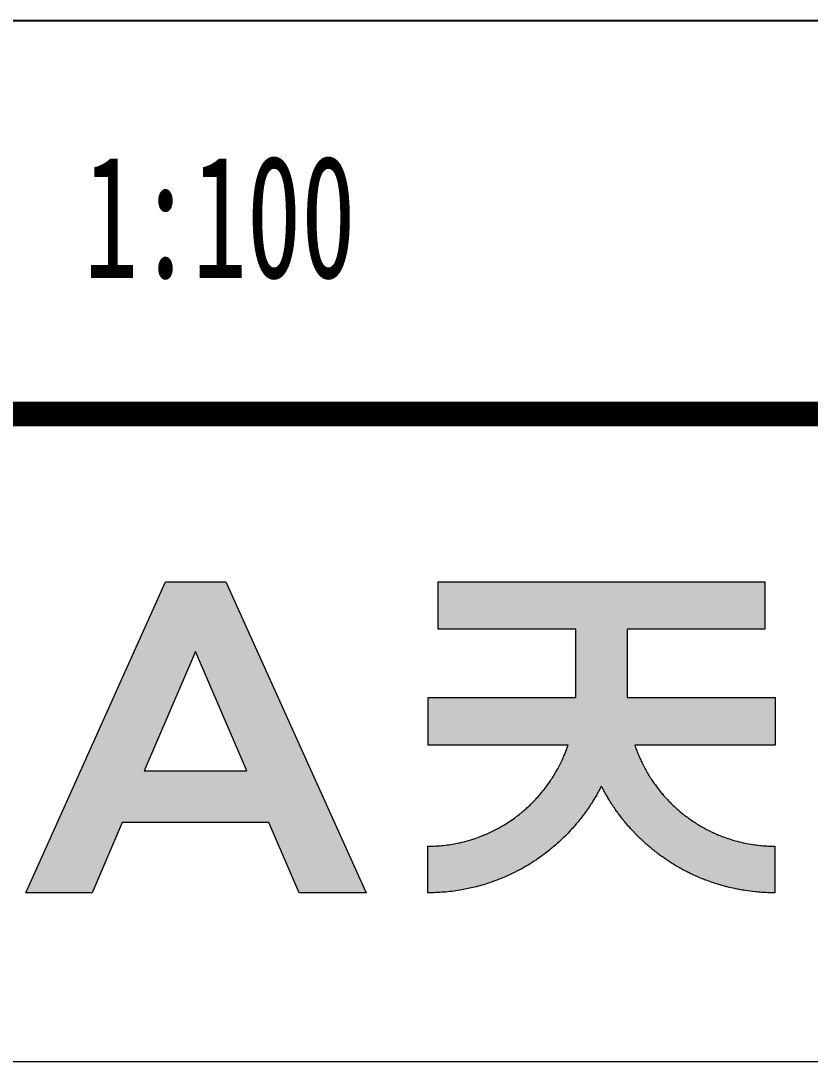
# Model space of a CAD drawing. Header units: millimetres. Extents: x -714894 to -19295, y 3400 to 234118.
# Drawn here: x -205152 to -203546, y 110875 to 112998 of the extents above; entities that cross this region are included whole.
import ezdxf

# ---------------------------------------------------------------- set-up
doc = ezdxf.new("R2010")
doc.units = ezdxf.units.MM
doc.header["$LTSCALE"] = 500
for name, color, linetype in [('_U+56FE_U+5C42 1', 7, 'Continuous'), ('C-SHET-LOGO', 7, 'Continuous'), ('C-SHET-SHET', 144, 'Continuous')]:
    doc.layers.add(name, color=color, linetype=linetype)
doc.styles.add('TH-STYLE1', font='Stfangso_0.ttf', dxfattribs={"width": 0.65})

# ---------------------------------------------------------------- blocks, each defined once
blk = doc.blocks.new('block 8-1')
at = {"layer": '_U+56FE_U+5C42 1'}
h = blk.add_hatch(color=255, dxfattribs=at)
h.dxf.hatch_style = 2
h.paths.add_polyline_path([(2103.54, -2799), (2092.35, -2773.11), (2038.23, -2773.11), (2027.19, -2799), (2002.72, -2799), (2054.32, -2684.34), (2076.57, -2684.34), (2128.33, -2799)])
h.paths.add_polyline_path([(2084.29, -2754.04), (2065.29, -2710), (2046.44, -2754.04)])
h = blk.add_hatch(color=255, dxfattribs=at)
h.dxf.hatch_style = 2
edge = h.paths.add_edge_path()
edge.add_spline(control_points=[(2224.53, -2727), (2224.53, -2727), (2224.53, -2725.75), (2224.53, -2725.75), (2224.53, -2725.75), (2224.53, -2703.5), (2224.53, -2703.5), (2224.53, -2703.5), (2224.53, -2701.78), (2224.53, -2701.78), (2224.53, -2701.78), (2226.25, -2701.78), (2226.25, -2701.78), (2226.25, -2701.78), (2268.88, -2701.78), (2268.88, -2701.78), (2268.88, -2701.78), (2271.25, -2701.78), (2271.25, -2701.78), (2271.25, -2701.78), (2272.87, -2701.78), (2272.87, -2701.78), (2272.87, -2701.78), (2274.5, -2701.78), (2274.5, -2701.78), (2274.5, -2701.78), (2275.32, -2701.78), (2275.32, -2701.78), (2275.32, -2701.78), (2275.32, -2700), (2275.32, -2700), (2275.32, -2700), (2275.32, -2699), (2275.32, -2699), (2275.32, -2699), (2275.32, -2696.38), (2275.32, -2696.38), (2275.32, -2696.38), (2275.32, -2694.25), (2275.32, -2694.25), (2275.32, -2694.25), (2275.32, -2691.5), (2275.32, -2691.5), (2275.32, -2691.5), (2275.32, -2690), (2275.32, -2690), (2275.32, -2690), (2275.32, -2687.75), (2275.32, -2687.75), (2275.32, -2687.75), (2275.32, -2686), (2275.32, -2686), (2275.32, -2686), (2275.32, -2684.36), (2275.32, -2684.36), (2275.32, -2684.36), (2154.88, -2684.36), (2154.88, -2684.36), (2154.88, -2684.36), (2154.88, -2686.13), (2154.88, -2686.13), (2154.88, -2686.13), (2154.88, -2688), (2154.88, -2688), (2154.88, -2688), (2154.88, -2691.38), (2154.88, -2691.38), (2154.88, -2691.38), (2154.88, -2693.5), (2154.88, -2693.5), (2154.88, -2693.5), (2154.88, -2696), (2154.88, -2696), (2154.88, -2696), (2154.88, -2699.25), (2154.88, -2699.25), (2154.88, -2699.25), (2154.88, -2701.78), (2154.88, -2701.78), (2154.88, -2701.78), (2157, -2701.78), (2157, -2701.78), (2157, -2701.78), (2159.97, -2701.78), (2159.97, -2701.78), (2159.97, -2701.78), (2204.37, -2701.78), (2204.37, -2701.78), (2204.37, -2701.78), (2205.61, -2701.78), (2205.61, -2701.78), (2205.61, -2701.78), (2205.61, -2703.13), (2205.61, -2703.13), (2205.61, -2703.13), (2205.61, -2721.13), (2205.61, -2721.13), (2205.61, -2721.13), (2205.61, -2723.5), (2205.61, -2723.5), (2205.61, -2723.5), (2205.61, -2725.13), (2205.61, -2725.13), (2205.61, -2725.13), (2205.61, -2727), (2205.61, -2727), (2205.61, -2727), (2204.25, -2727), (2204.25, -2727), (2204.25, -2727), (2202.75, -2727), (2202.75, -2727), (2202.75, -2727), (2151.12, -2727), (2151.12, -2727), (2151.12, -2727), (2151.12, -2727.15), (2151.12, -2727.15), (2151.12, -2727.15), (2151.12, -2739.3), (2151.12, -2739.3), (2151.12, -2739.3), (2151.12, -2742.97), (2151.12, -2742.97), (2151.12, -2742.97), (2151.12, -2744.49), (2151.12, -2744.49), (2151.12, -2744.49), (2202.77, -2744.49), (2202.77, -2744.49), (2202.62, -2744.93), (2202.47, -2745.37), (2202.31, -2745.81), (2201.98, -2746.71), (2201.62, -2747.61), (2201.25, -2748.5), (2200.96, -2749.18), (2200.65, -2749.86), (2200.33, -2750.53), (2200.01, -2751.21), (2199.68, -2751.88), (2199.33, -2752.54), (2198.83, -2753.49), (2198.31, -2754.42), (2197.76, -2755.33), (2197.42, -2755.89), (2197.08, -2756.44), (2196.72, -2756.99), (2196.37, -2757.53), (2196, -2758.06), (2195.63, -2758.59), (2195.09, -2759.36), (2194.54, -2760.11), (2193.96, -2760.84), (2193.65, -2761.24), (2193.33, -2761.64), (2193.01, -2762.03), (2192.58, -2762.55), (2192.13, -2763.06), (2191.68, -2763.57), (2191.15, -2764.16), (2190.61, -2764.74), (2190.06, -2765.31), (2189.48, -2765.9), (2188.89, -2766.48), (2188.29, -2767.04), (2188.09, -2767.23), (2187.9, -2767.41), (2187.7, -2767.59), (2187.27, -2767.98), (2186.83, -2768.37), (2186.39, -2768.74), (2186.11, -2768.98), (2185.84, -2769.21), (2185.56, -2769.44), (2184.99, -2769.9), (2184.42, -2770.35), (2183.84, -2770.79), (2183.56, -2771), (2183.28, -2771.21), (2183, -2771.42), (2182.3, -2771.92), (2181.6, -2772.41), (2180.88, -2772.88), (2179.98, -2773.47), (2179.07, -2774.04), (2178.13, -2774.58), (2177.14, -2775.15), (2176.13, -2775.69), (2175.1, -2776.2), (2174.15, -2776.66), (2173.2, -2777.1), (2172.22, -2777.51), (2171.8, -2777.69), (2171.38, -2777.86), (2170.96, -2778.03), (2170.16, -2778.35), (2169.34, -2778.65), (2168.52, -2778.93), (2167.97, -2779.11), (2167.42, -2779.29), (2166.87, -2779.45), (2165.78, -2779.79), (2164.68, -2780.08), (2163.56, -2780.35), (2163.05, -2780.47), (2162.55, -2780.58), (2162.04, -2780.68), (2161.2, -2780.86), (2160.36, -2781.01), (2159.52, -2781.14), (2158.6, -2781.28), (2157.68, -2781.41), (2156.75, -2781.5), (2155.84, -2781.6), (2154.93, -2781.67), (2154.01, -2781.72), (2153.02, -2781.77), (2152.04, -2781.8), (2151.04, -2781.8), (2151.03, -2781.8), (2151.03, -2781.8), (2151.02, -2781.8), (2151.02, -2781.8), (2151.02, -2799), (2151.02, -2799), (2151.03, -2799), (2151.03, -2799), (2151.04, -2799), (2153, -2799), (2154.94, -2798.92), (2156.86, -2798.77), (2158.89, -2798.6), (2160.9, -2798.35), (2162.88, -2798.03), (2163.7, -2797.89), (2164.52, -2797.74), (2165.34, -2797.57), (2166.09, -2797.42), (2166.84, -2797.26), (2167.59, -2797.08), (2168.49, -2796.87), (2169.39, -2796.64), (2170.27, -2796.39), (2171.17, -2796.14), (2172.07, -2795.87), (2172.95, -2795.59), (2174.03, -2795.24), (2175.1, -2794.87), (2176.16, -2794.47), (2177.15, -2794.1), (2178.13, -2793.71), (2179.09, -2793.3), (2180.12, -2792.87), (2181.14, -2792.4), (2182.14, -2791.92), (2183.34, -2791.35), (2184.51, -2790.74), (2185.67, -2790.1), (2186.71, -2789.52), (2187.74, -2788.92), (2188.76, -2788.29), (2189.8, -2787.65), (2190.82, -2786.98), (2191.82, -2786.28), (2192.71, -2785.67), (2193.58, -2785.03), (2194.44, -2784.38), (2195.11, -2783.87), (2195.76, -2783.35), (2196.41, -2782.82), (2197.11, -2782.25), (2197.8, -2781.67), (2198.47, -2781.07), (2199.04, -2780.57), (2199.6, -2780.06), (2200.16, -2779.54), (2200.72, -2779.01), (2201.27, -2778.48), (2201.81, -2777.93), (2202.46, -2777.28), (2203.1, -2776.62), (2203.72, -2775.94), (2204.22, -2775.4), (2204.72, -2774.85), (2205.21, -2774.29), (2205.59, -2773.84), (2205.97, -2773.39), (2206.35, -2772.94), (2206.86, -2772.32), (2207.36, -2771.7), (2207.84, -2771.07), (2208.4, -2770.35), (2208.95, -2769.61), (2209.48, -2768.86), (2209.95, -2768.21), (2210.4, -2767.56), (2210.84, -2766.89), (2211.1, -2766.5), (2211.35, -2766.12), (2211.6, -2765.72), (2212.08, -2764.97), (2212.54, -2764.21), (2212.99, -2763.44), (2213.29, -2762.94), (2213.58, -2762.43), (2213.86, -2761.92), (2214.28, -2761.17), (2214.68, -2760.4), (2215.07, -2759.63), (2215.28, -2760.05), (2215.5, -2760.47), (2215.72, -2760.88), (2215.91, -2761.25), (2216.11, -2761.61), (2216.31, -2761.97), (2216.56, -2762.42), (2216.81, -2762.86), (2217.06, -2763.29), (2217.33, -2763.76), (2217.61, -2764.23), (2217.9, -2764.69), (2218.25, -2765.26), (2218.61, -2765.83), (2218.97, -2766.39), (2219.36, -2766.98), (2219.75, -2767.57), (2220.16, -2768.15), (2220.33, -2768.4), (2220.51, -2768.65), (2220.69, -2768.9), (2220.95, -2769.27), (2221.21, -2769.63), (2221.48, -2769.99), (2221.81, -2770.43), (2222.15, -2770.88), (2222.49, -2771.31), (2222.78, -2771.69), (2223.08, -2772.07), (2223.38, -2772.44), (2223.57, -2772.67), (2223.76, -2772.91), (2223.96, -2773.14), (2224.38, -2773.64), (2224.8, -2774.14), (2225.24, -2774.63), (2225.59, -2775.03), (2225.94, -2775.43), (2226.3, -2775.81), (2226.6, -2776.14), (2226.91, -2776.47), (2227.22, -2776.8), (2227.52, -2777.11), (2227.83, -2777.43), (2228.14, -2777.74), (2228.41, -2778.01), (2228.68, -2778.28), (2228.95, -2778.55), (2229.33, -2778.92), (2229.71, -2779.28), (2230.09, -2779.64), (2230.41, -2779.94), (2230.73, -2780.23), (2231.06, -2780.53), (2231.44, -2780.87), (2231.83, -2781.22), (2232.22, -2781.55), (2232.68, -2781.95), (2233.15, -2782.35), (2233.62, -2782.73), (2234, -2783.05), (2234.38, -2783.35), (2234.77, -2783.66), (2235.08, -2783.9), (2235.39, -2784.14), (2235.71, -2784.38), (2236.33, -2784.86), (2236.97, -2785.33), (2237.61, -2785.78), (2238.19, -2786.2), (2238.78, -2786.6), (2239.37, -2787), (2239.85, -2787.31), (2240.33, -2787.63), (2240.81, -2787.93), (2241.25, -2788.21), (2241.7, -2788.49), (2242.15, -2788.76), (2242.73, -2789.11), (2243.31, -2789.45), (2243.9, -2789.78), (2244.46, -2790.09), (2245.02, -2790.4), (2245.59, -2790.71), (2246.14, -2790.99), (2246.68, -2791.27), (2247.23, -2791.55), (2248.06, -2791.96), (2248.9, -2792.36), (2249.75, -2792.74), (2250.18, -2792.93), (2250.61, -2793.12), (2251.05, -2793.3), (2251.45, -2793.48), (2251.86, -2793.65), (2252.28, -2793.81), (2252.86, -2794.05), (2253.45, -2794.28), (2254.04, -2794.5), (2254.85, -2794.8), (2255.67, -2795.09), (2256.5, -2795.36), (2257.26, -2795.62), (2258.02, -2795.85), (2258.78, -2796.08), (2259.68, -2796.35), (2260.59, -2796.59), (2261.51, -2796.83), (2262.43, -2797.06), (2263.35, -2797.27), (2264.28, -2797.46), (2264.82, -2797.58), (2265.36, -2797.69), (2265.91, -2797.79), (2266.65, -2797.93), (2267.39, -2798.05), (2268.14, -2798.17), (2269.32, -2798.35), (2270.52, -2798.5), (2271.73, -2798.62), (2272.53, -2798.71), (2273.34, -2798.77), (2274.15, -2798.83), (2275.18, -2798.9), (2276.21, -2798.95), (2277.25, -2798.97), (2277.87, -2798.99), (2278.48, -2799), (2279.1, -2799), (2279.1, -2799), (2279.1, -2797.38), (2279.1, -2797.38), (2279.1, -2797.38), (2279.1, -2784.13), (2279.1, -2784.13), (2279.1, -2784.13), (2279.1, -2783.13), (2279.1, -2783.13), (2279.1, -2783.13), (2279.1, -2781.8), (2279.1, -2781.8), (2278.57, -2781.8), (2278.04, -2781.79), (2277.51, -2781.78), (2276.81, -2781.76), (2276.1, -2781.72), (2275.4, -2781.67), (2274.53, -2781.62), (2273.67, -2781.54), (2272.81, -2781.44), (2271.93, -2781.34), (2271.06, -2781.21), (2270.2, -2781.07), (2269.24, -2780.91), (2268.29, -2780.73), (2267.35, -2780.52), (2266.39, -2780.31), (2265.44, -2780.08), (2264.5, -2779.81), (2264.18, -2779.72), (2263.85, -2779.63), (2263.53, -2779.53), (2262.69, -2779.28), (2261.87, -2779.01), (2261.05, -2778.73), (2260.27, -2778.45), (2259.5, -2778.16), (2258.74, -2777.85), (2258.18, -2777.63), (2257.62, -2777.39), (2257.06, -2777.14), (2256.56, -2776.92), (2256.07, -2776.69), (2255.58, -2776.46), (2255.14, -2776.25), (2254.71, -2776.03), (2254.28, -2775.81), (2253.74, -2775.53), (2253.2, -2775.24), (2252.66, -2774.94), (2252, -2774.57), (2251.34, -2774.19), (2250.7, -2773.79), (2250.34, -2773.57), (2249.98, -2773.35), (2249.63, -2773.12), (2249.05, -2772.75), (2248.48, -2772.36), (2247.92, -2771.97), (2247.4, -2771.61), (2246.89, -2771.24), (2246.39, -2770.86), (2245.88, -2770.48), (2245.38, -2770.09), (2244.89, -2769.69), (2244.33, -2769.24), (2243.77, -2768.77), (2243.23, -2768.29), (2242.67, -2767.8), (2242.12, -2767.3), (2241.58, -2766.79), (2241.18, -2766.4), (2240.78, -2766.01), (2240.39, -2765.62), (2240.01, -2765.24), (2239.65, -2764.86), (2239.28, -2764.47), (2238.86, -2764.01), (2238.43, -2763.54), (2238.02, -2763.07), (2237.64, -2762.63), (2237.26, -2762.19), (2236.89, -2761.74), (2236.37, -2761.09), (2235.86, -2760.43), (2235.36, -2759.77), (2234.83, -2759.05), (2234.31, -2758.32), (2233.81, -2757.58), (2233.44, -2757.02), (2233.07, -2756.46), (2232.72, -2755.89), (2232.36, -2755.31), (2232.02, -2754.73), (2231.68, -2754.14), (2231.33, -2753.53), (2231, -2752.91), (2230.67, -2752.28), (2230.35, -2751.66), (2230.04, -2751.03), (2229.74, -2750.39), (2229.49, -2749.86), (2229.25, -2749.32), (2229.01, -2748.78), (2228.89, -2748.48), (2228.76, -2748.19), (2228.64, -2747.89), (2228.4, -2747.3), (2228.16, -2746.71), (2227.94, -2746.1), (2227.86, -2745.89), (2227.79, -2745.68), (2227.71, -2745.47), (2227.6, -2745.15), (2227.48, -2744.82), (2227.37, -2744.49), (2227.37, -2744.49), (2229, -2744.49), (2229, -2744.49), (2229, -2744.49), (2230.63, -2744.49), (2230.63, -2744.49), (2230.63, -2744.49), (2233.37, -2744.49), (2233.37, -2744.49), (2233.37, -2744.49), (2275.75, -2744.49), (2275.75, -2744.49), (2275.75, -2744.49), (2278.13, -2744.49), (2278.13, -2744.49), (2278.13, -2744.49), (2279.12, -2744.49), (2279.12, -2744.49), (2279.12, -2744.49), (2279.12, -2742.97), (2279.12, -2742.97), (2279.12, -2742.97), (2279.12, -2739.3), (2279.12, -2739.3), (2279.12, -2739.3), (2279.12, -2727.15), (2279.12, -2727.15), (2279.12, -2727.15), (2279.12, -2727), (2279.12, -2727), (2279.12, -2727), (2228.62, -2727), (2228.62, -2727), (2228.62, -2727), (2227.12, -2727), (2227.12, -2727), (2227.12, -2727), (2225.88, -2727), (2225.88, -2727), (2225.88, -2727), (2224.53, -2727), (2224.53, -2727)], knot_values=[0, 0, 0, 0, 1, 1, 1, 2, 2, 2, 3, 3, 3, 4, 4, 4, 5, 5, 5, 6, 6, 6, 7, 7, 7, 8, 8, 8, 9, 9, 9, 10, 10, 10, 11, 11, 11, 12, 12, 12, 13, 13, 13, 14, 14, 14, 15, 15, 15, 16, 16, 16, 17, 17, 17, 18, 18, 18, 19, 19, 19, 20, 20, 20, 21, 21, 21, 22, 22, 22, 23, 23, 23, 24, 24, 24, 25, 25, 25, 26, 26, 26, 27, 27, 27, 28, 28, 28, 29, 29, 29, 30, 30, 30, 31, 31, 31, 32, 32, 32, 33, 33, 33, 34, 34, 34, 35, 35, 35, 36, 36, 36, 37, 37, 37, 38, 38, 38, 39, 39, 39, 40, 40, 40, 41, 41, 41, 42, 42, 42, 43, 43, 43, 44, 44, 44, 45, 45, 45, 46, 46, 46, 47, 47, 47, 48, 48, 48, 49, 49, 49, 50, 50, 50, 51, 51, 51, 52, 52, 52, 53, 53, 53, 54, 54, 54, 55, 55, 55, 56, 56, 56, 57, 57, 57, 58, 58, 58, 59, 59, 59, 60, 60, 60, 61, 61, 61, 62, 62, 62, 63, 63, 63, 64, 64, 64, 65, 65, 65, 66, 66, 66, 67, 67, 67, 68, 68, 68, 69, 69, 69, 70, 70, 70, 71, 71, 71, 72, 72, 72, 73, 73, 73, 74, 74, 74, 75, 75, 75, 76, 76, 76, 77, 77, 77, 78, 78, 78, 79, 79, 79, 80, 80, 80, 81, 81, 81, 82, 82, 82, 83, 83, 83, 84, 84, 84, 85, 85, 85, 86, 86, 86, 87, 87, 87, 88, 88, 88, 89, 89, 89, 90, 90, 90, 91, 91, 91, 92, 92, 92, 93, 93, 93, 94, 94, 94, 95, 95, 95, 96, 96, 96, 97, 97, 97, 98, 98, 98, 99, 99, 99, 100, 100, 100, 101, 101, 101, 102, 102, 102, 103, 103, 103, 104, 104, 104, 105, 105, 105, 106, 106, 106, 107, 107, 107, 108, 108, 108, 109, 109, 109, 110, 110, 110, 111, 111, 111, 112, 112, 112, 113, 113, 113, 114, 114, 114, 115, 115, 115, 116, 116, 116, 117, 117, 117, 118, 118, 118, 119, 119, 119, 120, 120, 120, 121, 121, 121, 122, 122, 122, 123, 123, 123, 124, 124, 124, 125, 125, 125, 126, 126, 126, 127, 127, 127, 128, 128, 128, 129, 129, 129, 130, 130, 130, 131, 131, 131, 132, 132, 132, 133, 133, 133, 134, 134, 134, 135, 135, 135, 136, 136, 136, 137, 137, 137, 138, 138, 138, 139, 139, 139, 140, 140, 140, 141, 141, 141, 142, 142, 142, 143, 143, 143, 144, 144, 144, 145, 145, 145, 146, 146, 146, 147, 147, 147, 148, 148, 148, 149, 149, 149, 150, 150, 150, 151, 151, 151, 152, 152, 152, 153, 153, 153, 154, 154, 154, 155, 155, 155, 156, 156, 156, 157, 157, 157, 158, 158, 158, 159, 159, 159, 160, 160, 160, 161, 161, 161, 162, 162, 162, 163, 163, 163, 164, 164, 164, 165, 165, 165, 166, 166, 166, 167, 167, 167, 168, 168, 168, 169, 169, 169, 170, 170, 170, 171, 171, 171, 172, 172, 172, 173, 173, 173, 174, 174, 174, 175, 175, 175, 176, 176, 176, 177, 177, 177, 178, 178, 178, 179, 179, 179, 180, 180, 180, 181, 181, 181, 182, 182, 182, 183, 183, 183, 184, 184, 184, 185, 185, 185, 186, 186, 186, 187, 187, 187, 188, 188, 188, 189, 189, 189, 190, 190, 190, 191, 191, 191, 192, 192, 192, 193, 193, 193, 194, 194, 194, 195, 195, 195, 196, 196, 196, 197, 197, 197, 198, 198, 198, 199, 199, 199, 199], degree=3, periodic=0)
at = {"layer": '_U+56FE_U+5C42 1', "color": 255, "lineweight": 0}
for points in [[(2103.54, -2799), (2092.35, -2773.11), (2038.23, -2773.11), (2027.19, -2799), (2002.72, -2799), (2054.32, -2684.34), (2076.57, -2684.34), (2128.33, -2799), (2103.54, -2799)], [(2084.29, -2754.04), (2065.29, -2710), (2046.44, -2754.04), (2084.29, -2754.04)]]:
    blk.add_lwpolyline(points, dxfattribs=at)
blk.add_open_spline([(2224.53, -2727), (2224.53, -2727), (2224.53, -2725.75), (2224.53, -2725.75), (2224.53, -2725.75), (2224.53, -2703.5), (2224.53, -2703.5), (2224.53, -2703.5), (2224.53, -2701.78), (2224.53, -2701.78), (2224.53, -2701.78), (2226.25, -2701.78), (2226.25, -2701.78), (2226.25, -2701.78), (2268.88, -2701.78), (2268.88, -2701.78), (2268.88, -2701.78), (2271.25, -2701.78), (2271.25, -2701.78), (2271.25, -2701.78), (2272.87, -2701.78), (2272.87, -2701.78), (2272.87, -2701.78), (2274.5, -2701.78), (2274.5, -2701.78), (2274.5, -2701.78), (2275.32, -2701.78), (2275.32, -2701.78), (2275.32, -2701.78), (2275.32, -2700), (2275.32, -2700), (2275.32, -2700), (2275.32, -2699), (2275.32, -2699), (2275.32, -2699), (2275.32, -2696.38), (2275.32, -2696.38), (2275.32, -2696.38), (2275.32, -2694.25), (2275.32, -2694.25), (2275.32, -2694.25), (2275.32, -2691.5), (2275.32, -2691.5), (2275.32, -2691.5), (2275.32, -2690), (2275.32, -2690), (2275.32, -2690), (2275.32, -2687.75), (2275.32, -2687.75), (2275.32, -2687.75), (2275.32, -2686), (2275.32, -2686), (2275.32, -2686), (2275.32, -2684.36), (2275.32, -2684.36), (2275.32, -2684.36), (2154.88, -2684.36), (2154.88, -2684.36), (2154.88, -2684.36), (2154.88, -2686.13), (2154.88, -2686.13), (2154.88, -2686.13), (2154.88, -2688), (2154.88, -2688), (2154.88, -2688), (2154.88, -2691.38), (2154.88, -2691.38), (2154.88, -2691.38), (2154.88, -2693.5), (2154.88, -2693.5), (2154.88, -2693.5), (2154.88, -2696), (2154.88, -2696), (2154.88, -2696), (2154.88, -2699.25), (2154.88, -2699.25), (2154.88, -2699.25), (2154.88, -2701.78), (2154.88, -2701.78), (2154.88, -2701.78), (2157, -2701.78), (2157, -2701.78), (2157, -2701.78), (2159.97, -2701.78), (2159.97, -2701.78), (2159.97, -2701.78), (2204.37, -2701.78), (2204.37, -2701.78), (2204.37, -2701.78), (2205.61, -2701.78), (2205.61, -2701.78), (2205.61, -2701.78), (2205.61, -2703.13), (2205.61, -2703.13), (2205.61, -2703.13), (2205.61, -2721.13), (2205.61, -2721.13), (2205.61, -2721.13), (2205.61, -2723.5), (2205.61, -2723.5), (2205.61, -2723.5), (2205.61, -2725.13), (2205.61, -2725.13), (2205.61, -2725.13), (2205.61, -2727), (2205.61, -2727), (2205.61, -2727), (2204.25, -2727), (2204.25, -2727), (2204.25, -2727), (2202.75, -2727), (2202.75, -2727), (2202.75, -2727), (2151.12, -2727), (2151.12, -2727), (2151.12, -2727), (2151.12, -2727.15), (2151.12, -2727.15), (2151.12, -2727.15), (2151.12, -2739.3), (2151.12, -2739.3), (2151.12, -2739.3), (2151.12, -2742.97), (2151.12, -2742.97), (2151.12, -2742.97), (2151.12, -2744.49), (2151.12, -2744.49), (2151.12, -2744.49), (2202.77, -2744.49), (2202.77, -2744.49), (2202.62, -2744.93), (2202.47, -2745.37), (2202.31, -2745.81), (2201.98, -2746.71), (2201.62, -2747.61), (2201.25, -2748.5), (2200.96, -2749.18), (2200.65, -2749.86), (2200.33, -2750.53), (2200.01, -2751.21), (2199.68, -2751.88), (2199.33, -2752.54), (2198.83, -2753.49), (2198.31, -2754.42), (2197.76, -2755.33), (2197.42, -2755.89), (2197.08, -2756.44), (2196.72, -2756.99), (2196.37, -2757.53), (2196, -2758.06), (2195.63, -2758.59), (2195.09, -2759.36), (2194.54, -2760.11), (2193.96, -2760.84), (2193.65, -2761.24), (2193.33, -2761.64), (2193.01, -2762.03), (2192.58, -2762.55), (2192.13, -2763.06), (2191.68, -2763.57), (2191.15, -2764.16), (2190.61, -2764.74), (2190.06, -2765.31), (2189.48, -2765.9), (2188.89, -2766.48), (2188.29, -2767.04), (2188.09, -2767.23), (2187.9, -2767.41), (2187.7, -2767.59), (2187.27, -2767.98), (2186.83, -2768.37), (2186.39, -2768.74), (2186.11, -2768.98), (2185.84, -2769.21), (2185.56, -2769.44), (2184.99, -2769.9), (2184.42, -2770.35), (2183.84, -2770.79), (2183.56, -2771), (2183.28, -2771.21), (2183, -2771.42), (2182.3, -2771.92), (2181.6, -2772.41), (2180.88, -2772.88), (2179.98, -2773.47), (2179.07, -2774.04), (2178.13, -2774.58), (2177.14, -2775.15), (2176.13, -2775.69), (2175.1, -2776.2), (2174.15, -2776.66), (2173.2, -2777.1), (2172.22, -2777.51), (2171.8, -2777.69), (2171.38, -2777.86), (2170.96, -2778.03), (2170.16, -2778.35), (2169.34, -2778.65), (2168.52, -2778.93), (2167.97, -2779.11), (2167.42, -2779.29), (2166.87, -2779.45), (2165.78, -2779.79), (2164.68, -2780.08), (2163.56, -2780.35), (2163.05, -2780.47), (2162.55, -2780.58), (2162.04, -2780.68), (2161.2, -2780.86), (2160.36, -2781.01), (2159.52, -2781.14), (2158.6, -2781.28), (2157.68, -2781.41), (2156.75, -2781.5), (2155.84, -2781.6), (2154.93, -2781.67), (2154.01, -2781.72), (2153.02, -2781.77), (2152.04, -2781.8), (2151.04, -2781.8), (2151.03, -2781.8), (2151.03, -2781.8), (2151.02, -2781.8), (2151.02, -2781.8), (2151.02, -2799), (2151.02, -2799), (2151.03, -2799), (2151.03, -2799), (2151.04, -2799), (2153, -2799), (2154.94, -2798.92), (2156.86, -2798.77), (2158.89, -2798.6), (2160.9, -2798.35), (2162.88, -2798.03), (2163.7, -2797.89), (2164.52, -2797.74), (2165.34, -2797.57), (2166.09, -2797.42), (2166.84, -2797.26), (2167.59, -2797.08), (2168.49, -2796.87), (2169.39, -2796.64), (2170.27, -2796.39), (2171.17, -2796.14), (2172.07, -2795.87), (2172.95, -2795.59), (2174.03, -2795.24), (2175.1, -2794.87), (2176.16, -2794.47), (2177.15, -2794.1), (2178.13, -2793.71), (2179.09, -2793.3), (2180.12, -2792.87), (2181.14, -2792.4), (2182.14, -2791.92), (2183.34, -2791.35), (2184.51, -2790.74), (2185.67, -2790.1), (2186.71, -2789.52), (2187.74, -2788.92), (2188.76, -2788.29), (2189.8, -2787.65), (2190.82, -2786.98), (2191.82, -2786.28), (2192.71, -2785.67), (2193.58, -2785.03), (2194.44, -2784.38), (2195.11, -2783.87), (2195.76, -2783.35), (2196.41, -2782.82), (2197.11, -2782.25), (2197.8, -2781.67), (2198.47, -2781.07), (2199.04, -2780.57), (2199.6, -2780.06), (2200.16, -2779.54), (2200.72, -2779.01), (2201.27, -2778.48), (2201.81, -2777.93), (2202.46, -2777.28), (2203.1, -2776.62), (2203.72, -2775.94), (2204.22, -2775.4), (2204.72, -2774.85), (2205.21, -2774.29), (2205.59, -2773.84), (2205.97, -2773.39), (2206.35, -2772.94), (2206.86, -2772.32), (2207.36, -2771.7), (2207.84, -2771.07), (2208.4, -2770.35), (2208.95, -2769.61), (2209.48, -2768.86), (2209.95, -2768.21), (2210.4, -2767.56), (2210.84, -2766.89), (2211.1, -2766.5), (2211.35, -2766.12), (2211.6, -2765.72), (2212.08, -2764.97), (2212.54, -2764.21), (2212.99, -2763.44), (2213.29, -2762.94), (2213.58, -2762.43), (2213.86, -2761.92), (2214.28, -2761.17), (2214.68, -2760.4), (2215.07, -2759.63), (2215.28, -2760.05), (2215.5, -2760.47), (2215.72, -2760.88), (2215.91, -2761.25), (2216.11, -2761.61), (2216.31, -2761.97), (2216.56, -2762.42), (2216.81, -2762.86), (2217.06, -2763.29), (2217.33, -2763.76), (2217.61, -2764.23), (2217.9, -2764.69), (2218.25, -2765.26), (2218.61, -2765.83), (2218.97, -2766.39), (2219.36, -2766.98), (2219.75, -2767.57), (2220.16, -2768.15), (2220.33, -2768.4), (2220.51, -2768.65), (2220.69, -2768.9), (2220.95, -2769.27), (2221.21, -2769.63), (2221.48, -2769.99), (2221.81, -2770.43), (2222.15, -2770.88), (2222.49, -2771.31), (2222.78, -2771.69), (2223.08, -2772.07), (2223.38, -2772.44), (2223.57, -2772.67), (2223.76, -2772.91), (2223.96, -2773.14), (2224.38, -2773.64), (2224.8, -2774.14), (2225.24, -2774.63), (2225.59, -2775.03), (2225.94, -2775.43), (2226.3, -2775.81), (2226.6, -2776.14), (2226.91, -2776.47), (2227.22, -2776.8), (2227.52, -2777.11), (2227.83, -2777.43), (2228.14, -2777.74), (2228.41, -2778.01), (2228.68, -2778.28), (2228.95, -2778.55), (2229.33, -2778.92), (2229.71, -2779.28), (2230.09, -2779.64), (2230.41, -2779.94), (2230.73, -2780.23), (2231.06, -2780.53), (2231.44, -2780.87), (2231.83, -2781.22), (2232.22, -2781.55), (2232.68, -2781.95), (2233.15, -2782.35), (2233.62, -2782.73), (2234, -2783.05), (2234.38, -2783.35), (2234.77, -2783.66), (2235.08, -2783.9), (2235.39, -2784.14), (2235.71, -2784.38), (2236.33, -2784.86), (2236.97, -2785.33), (2237.61, -2785.78), (2238.19, -2786.2), (2238.78, -2786.6), (2239.37, -2787), (2239.85, -2787.31), (2240.33, -2787.63), (2240.81, -2787.93), (2241.25, -2788.21), (2241.7, -2788.49), (2242.15, -2788.76), (2242.73, -2789.11), (2243.31, -2789.45), (2243.9, -2789.78), (2244.46, -2790.09), (2245.02, -2790.4), (2245.59, -2790.71), (2246.14, -2790.99), (2246.68, -2791.27), (2247.23, -2791.55), (2248.06, -2791.96), (2248.9, -2792.36), (2249.75, -2792.74), (2250.18, -2792.93), (2250.61, -2793.12), (2251.05, -2793.3), (2251.45, -2793.48), (2251.86, -2793.65), (2252.28, -2793.81), (2252.86, -2794.05), (2253.45, -2794.28), (2254.04, -2794.5), (2254.85, -2794.8), (2255.67, -2795.09), (2256.5, -2795.36), (2257.26, -2795.62), (2258.02, -2795.85), (2258.78, -2796.08), (2259.68, -2796.35), (2260.59, -2796.59), (2261.51, -2796.83), (2262.43, -2797.06), (2263.35, -2797.27), (2264.28, -2797.46), (2264.82, -2797.58), (2265.36, -2797.69), (2265.91, -2797.79), (2266.65, -2797.93), (2267.39, -2798.05), (2268.14, -2798.17), (2269.32, -2798.35), (2270.52, -2798.5), (2271.73, -2798.62), (2272.53, -2798.71), (2273.34, -2798.77), (2274.15, -2798.83), (2275.18, -2798.9), (2276.21, -2798.95), (2277.25, -2798.97), (2277.87, -2798.99), (2278.48, -2799), (2279.1, -2799), (2279.1, -2799), (2279.1, -2797.38), (2279.1, -2797.38), (2279.1, -2797.38), (2279.1, -2784.13), (2279.1, -2784.13), (2279.1, -2784.13), (2279.1, -2783.13), (2279.1, -2783.13), (2279.1, -2783.13), (2279.1, -2781.8), (2279.1, -2781.8), (2278.57, -2781.8), (2278.04, -2781.79), (2277.51, -2781.78), (2276.81, -2781.76), (2276.1, -2781.72), (2275.4, -2781.67), (2274.53, -2781.62), (2273.67, -2781.54), (2272.81, -2781.44), (2271.93, -2781.34), (2271.06, -2781.21), (2270.2, -2781.07), (2269.24, -2780.91), (2268.29, -2780.73), (2267.35, -2780.52), (2266.39, -2780.31), (2265.44, -2780.08), (2264.5, -2779.81), (2264.18, -2779.72), (2263.85, -2779.63), (2263.53, -2779.53), (2262.69, -2779.28), (2261.87, -2779.01), (2261.05, -2778.73), (2260.27, -2778.45), (2259.5, -2778.16), (2258.74, -2777.85), (2258.18, -2777.63), (2257.62, -2777.39), (2257.06, -2777.14), (2256.56, -2776.92), (2256.07, -2776.69), (2255.58, -2776.46), (2255.14, -2776.25), (2254.71, -2776.03), (2254.28, -2775.81), (2253.74, -2775.53), (2253.2, -2775.24), (2252.66, -2774.94), (2252, -2774.57), (2251.34, -2774.19), (2250.7, -2773.79), (2250.34, -2773.57), (2249.98, -2773.35), (2249.63, -2773.12), (2249.05, -2772.75), (2248.48, -2772.36), (2247.92, -2771.97), (2247.4, -2771.61), (2246.89, -2771.24), (2246.39, -2770.86), (2245.88, -2770.48), (2245.38, -2770.09), (2244.89, -2769.69), (2244.33, -2769.24), (2243.77, -2768.77), (2243.23, -2768.29), (2242.67, -2767.8), (2242.12, -2767.3), (2241.58, -2766.79), (2241.18, -2766.4), (2240.78, -2766.01), (2240.39, -2765.62), (2240.01, -2765.24), (2239.65, -2764.86), (2239.28, -2764.47), (2238.86, -2764.01), (2238.43, -2763.54), (2238.02, -2763.07), (2237.64, -2762.63), (2237.26, -2762.19), (2236.89, -2761.74), (2236.37, -2761.09), (2235.86, -2760.43), (2235.36, -2759.77), (2234.83, -2759.05), (2234.31, -2758.32), (2233.81, -2757.58), (2233.44, -2757.02), (2233.07, -2756.46), (2232.72, -2755.89), (2232.36, -2755.31), (2232.02, -2754.73), (2231.68, -2754.14), (2231.33, -2753.53), (2231, -2752.91), (2230.67, -2752.28), (2230.35, -2751.66), (2230.04, -2751.03), (2229.74, -2750.39), (2229.49, -2749.86), (2229.25, -2749.32), (2229.01, -2748.78), (2228.89, -2748.48), (2228.76, -2748.19), (2228.64, -2747.89), (2228.4, -2747.3), (2228.16, -2746.71), (2227.94, -2746.1), (2227.86, -2745.89), (2227.79, -2745.68), (2227.71, -2745.47), (2227.6, -2745.15), (2227.48, -2744.82), (2227.37, -2744.49), (2227.37, -2744.49), (2229, -2744.49), (2229, -2744.49), (2229, -2744.49), (2230.63, -2744.49), (2230.63, -2744.49), (2230.63, -2744.49), (2233.37, -2744.49), (2233.37, -2744.49), (2233.37, -2744.49), (2275.75, -2744.49), (2275.75, -2744.49), (2275.75, -2744.49), (2278.13, -2744.49), (2278.13, -2744.49), (2278.13, -2744.49), (2279.12, -2744.49), (2279.12, -2744.49), (2279.12, -2744.49), (2279.12, -2742.97), (2279.12, -2742.97), (2279.12, -2742.97), (2279.12, -2739.3), (2279.12, -2739.3), (2279.12, -2739.3), (2279.12, -2727.15), (2279.12, -2727.15), (2279.12, -2727.15), (2279.12, -2727), (2279.12, -2727), (2279.12, -2727), (2228.62, -2727), (2228.62, -2727), (2228.62, -2727), (2227.12, -2727), (2227.12, -2727), (2227.12, -2727), (2225.88, -2727), (2225.88, -2727), (2225.88, -2727), (2224.53, -2727), (2224.53, -2727)], degree=3, knots=[0, 0, 0, 0, 1, 1, 1, 2, 2, 2, 3, 3, 3, 4, 4, 4, 5, 5, 5, 6, 6, 6, 7, 7, 7, 8, 8, 8, 9, 9, 9, 10, 10, 10, 11, 11, 11, 12, 12, 12, 13, 13, 13, 14, 14, 14, 15, 15, 15, 16, 16, 16, 17, 17, 17, 18, 18, 18, 19, 19, 19, 20, 20, 20, 21, 21, 21, 22, 22, 22, 23, 23, 23, 24, 24, 24, 25, 25, 25, 26, 26, 26, 27, 27, 27, 28, 28, 28, 29, 29, 29, 30, 30, 30, 31, 31, 31, 32, 32, 32, 33, 33, 33, 34, 34, 34, 35, 35, 35, 36, 36, 36, 37, 37, 37, 38, 38, 38, 39, 39, 39, 40, 40, 40, 41, 41, 41, 42, 42, 42, 43, 43, 43, 44, 44, 44, 45, 45, 45, 46, 46, 46, 47, 47, 47, 48, 48, 48, 49, 49, 49, 50, 50, 50, 51, 51, 51, 52, 52, 52, 53, 53, 53, 54, 54, 54, 55, 55, 55, 56, 56, 56, 57, 57, 57, 58, 58, 58, 59, 59, 59, 60, 60, 60, 61, 61, 61, 62, 62, 62, 63, 63, 63, 64, 64, 64, 65, 65, 65, 66, 66, 66, 67, 67, 67, 68, 68, 68, 69, 69, 69, 70, 70, 70, 71, 71, 71, 72, 72, 72, 73, 73, 73, 74, 74, 74, 75, 75, 75, 76, 76, 76, 77, 77, 77, 78, 78, 78, 79, 79, 79, 80, 80, 80, 81, 81, 81, 82, 82, 82, 83, 83, 83, 84, 84, 84, 85, 85, 85, 86, 86, 86, 87, 87, 87, 88, 88, 88, 89, 89, 89, 90, 90, 90, 91, 91, 91, 92, 92, 92, 93, 93, 93, 94, 94, 94, 95, 95, 95, 96, 96, 96, 97, 97, 97, 98, 98, 98, 99, 99, 99, 100, 100, 100, 101, 101, 101, 102, 102, 102, 103, 103, 103, 104, 104, 104, 105, 105, 105, 106, 106, 106, 107, 107, 107, 108, 108, 108, 109, 109, 109, 110, 110, 110, 111, 111, 111, 112, 112, 112, 113, 113, 113, 114, 114, 114, 115, 115, 115, 116, 116, 116, 117, 117, 117, 118, 118, 118, 119, 119, 119, 120, 120, 120, 121, 121, 121, 122, 122, 122, 123, 123, 123, 124, 124, 124, 125, 125, 125, 126, 126, 126, 127, 127, 127, 128, 128, 128, 129, 129, 129, 130, 130, 130, 131, 131, 131, 132, 132, 132, 133, 133, 133, 134, 134, 134, 135, 135, 135, 136, 136, 136, 137, 137, 137, 138, 138, 138, 139, 139, 139, 140, 140, 140, 141, 141, 141, 142, 142, 142, 143, 143, 143, 144, 144, 144, 145, 145, 145, 146, 146, 146, 147, 147, 147, 148, 148, 148, 149, 149, 149, 150, 150, 150, 151, 151, 151, 152, 152, 152, 153, 153, 153, 154, 154, 154, 155, 155, 155, 156, 156, 156, 157, 157, 157, 158, 158, 158, 159, 159, 159, 160, 160, 160, 161, 161, 161, 162, 162, 162, 163, 163, 163, 164, 164, 164, 165, 165, 165, 166, 166, 166, 167, 167, 167, 168, 168, 168, 169, 169, 169, 170, 170, 170, 171, 171, 171, 172, 172, 172, 173, 173, 173, 174, 174, 174, 175, 175, 175, 176, 176, 176, 177, 177, 177, 178, 178, 178, 179, 179, 179, 180, 180, 180, 181, 181, 181, 182, 182, 182, 183, 183, 183, 184, 184, 184, 185, 185, 185, 186, 186, 186, 187, 187, 187, 188, 188, 188, 189, 189, 189, 190, 190, 190, 191, 191, 191, 192, 192, 192, 193, 193, 193, 194, 194, 194, 195, 195, 195, 196, 196, 196, 197, 197, 197, 198, 198, 198, 199, 199, 199, 199], dxfattribs=at)
blk = doc.blocks.new('block 7')
at = {"layer": '_U+56FE_U+5C42 1'}
blk.add_blockref('block 8-1', (0, 0), dxfattribs=at)
blk = doc.blocks.new('LOGO2020')
at = {"const_width": 0.5}
blk.add_lwpolyline([(80, 0), (0, 0), (0, 44), (80, 44)], close=True, dxfattribs=at)
at = {"lineweight": 9}
for points in [[(79.933, 0), (0, 0), (0, 44), (79.933, 44), (79.933, 0)], [(0, 30.833), (79.933, 30.833)]]:
    blk.add_lwpolyline(points, dxfattribs=at)
at = {"xscale": 0.055125, "yscale": 0.055125, "zscale": 0.055125}
blk.add_blockref('block 7', (-64.387, 188.56), dxfattribs=at)
blk = doc.blocks.new('SH_THAPE_A0L')
blk.add_lwpolyline([(1099, 301), (1099, 293), (1179, 293), (1179, 301)], close=True)
blk.add_point((1149, 297))
at = {"layer": 'C-SHET-LOGO', "xscale": 1.000832973929552, "yscale": 1.000832973929552, "zscale": 1.000832973929552}
blk.add_blockref('LOGO2020', (1099, 248.963), dxfattribs=at)

msp = doc.modelspace()

# ---------------------------------------------------------------- block references
at = {"layer": 'C-SHET-SHET', "xscale": 100, "yscale": 100, "zscale": 100}
msp.add_blockref('SH_THAPE_A0L', (-319647.48, 82897.79), dxfattribs=at)

# ---------------------------------------------------------------- texts
at = {"layer": 'C-SHET-SHET', "insert": (-204747.48, 112597.79), "char_height": 250, "attachment_point": 5, "style": 'TH-STYLE1'}
msp.add_mtext('1:100', dxfattribs=at)

doc.saveas('drawing.dxf')
